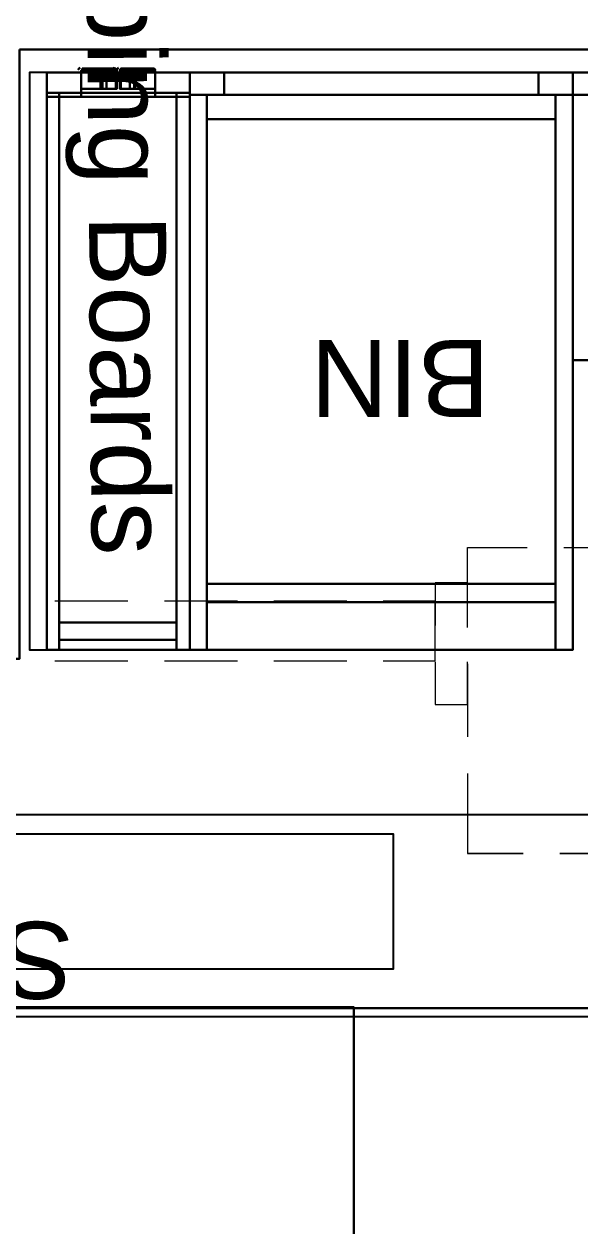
# Model space of a CAD drawing. Header units: millimetres. Extents: x -5841 to 140562, y 1006 to 102310.
# Drawn here: x 100010 to 100590, y 14065 to 15321 of the extents above; entities that cross this region are included whole.
import ezdxf

# ---------------------------------------------------------------- set-up
doc = ezdxf.new("R2010")
doc.units = ezdxf.units.MM
doc.header["$LTSCALE"] = 10
doc.layers.add('PDF18_0', color=7, linetype='Continuous')
doc.layers.add('PDF18_Text', color=7, linetype='Continuous')
for name, color, linetype, true_color in [('PDF18_1-Base-01', 7, 'Continuous', 0xddc16e), ('PDF18_1-Cab-01', 7, 'Continuous', 0x545454), ('PDF18_1-Cab_2D-01', 7, 'Continuous', 0x545454), ('PDF18_1-Cab_Back-01', 7, 'Continuous', 0xddc16e), ('PDF18_1-Cab_Frame-01', 7, 'Continuous', 0xddc16e), ('PDF18_1-Cab_Front-01', 7, 'Continuous', 0xddc16e), ('PDF18_1-Cab_IComp-01', 7, 'Continuous', 0xddc16e), ('PDF18_1-Cab_Inside-01', 7, 'Continuous', 0xddc16e), ('PDF18_1-Cab_Outside-01', 7, 'Continuous', 0xddc16e), ('PDF18_1-Shape-01', 140, 'Continuous', 0x00bfff), ('PDF18_F-2DFurniture-01', 7, 'Continuous', 0x545454), ('PDF18_F-Furniture-01', 7, 'Continuous', 0xdd6e8a)]:
    doc.layers.add(name, color=color, linetype=linetype, true_color=true_color)
doc.styles.add('PDF ArialMT', font='arial.ttf')

msp = doc.modelspace()

# ---------------------------------------------------------------- linework, layer by layer
at = {"layer": 'PDF18_0', "lineweight": 25}
for points in [[(100005.20748, 15294.41859), (100005.20748, 14657.31806), (98984.99998, 14657.31806), (98984.99998, 15294.41859), (97782.76376, 15294.41859), (97782.76376, 14292.2023), (101226.49323, 14292.2023), (101226.49323, 15294.41859)], [(101215.91016, 14283.73585), (101215.91016, 14494.33885), (99496.16204, 14494.33885), (99496.16204, 14283.73585)]]:
    msp.add_lwpolyline(points, close=True, dxfattribs=at)
at = {"layer": 'PDF18_0', "color": 0, "lineweight": 0, "true_color": 0x939598}
for points in [[(100472.97897, 14690.12556), (100472.97897, 14773.73177), (100535.41906, 14773.73177)], [(100573.51809, 14773.73177), (100649.71616, 14773.73177)], [(100472.97897, 14692.24217), (100472.97897, 14736.69105), (100439.11316, 14736.69105), (100439.11316, 14692.24217)], [(100118.44628, 14717.64153), (100042.24821, 14717.64153)], [(100232.74339, 14717.64153), (100156.54532, 14717.64153)], [(100347.04049, 14717.64153), (100270.84242, 14717.64153)], [(100385.13953, 14655.20144), (100439.11316, 14655.20144), (100439.11316, 14717.64153), (100385.13953, 14717.64153)], [(100042.24821, 14655.20144), (100118.44628, 14655.20144)], [(100156.54532, 14655.20144), (100232.74339, 14655.20144)], [(100270.84242, 14655.20144), (100347.04049, 14655.20144)], [(100439.11316, 14654.14314), (100439.11316, 14609.69426), (100472.97897, 14609.69426), (100472.97897, 14654.14314)], [(100472.97897, 14652.02652), (100472.97897, 14575.82845)], [(100472.97897, 14537.72942), (100472.97897, 14454.1232), (100531.18583, 14454.1232), (100472.97897, 14454.1232)]]:
    msp.add_lwpolyline(points, dxfattribs=at)
msp.add_lwpolyline([(100645.48294, 14454.1232), (100569.28487, 14454.1232)], close=True, dxfattribs=at)
at = {"layer": 'PDF18_1-Base-01', "lineweight": 25}
msp.add_lwpolyline([(100565.05164, 15221.39544), (100200.99419, 15221.39544), (100200.99419, 14735.63274), (100565.05164, 14735.63274)], close=True, dxfattribs=at)
at = {"layer": 'PDF18_1-Cab-01', "lineweight": 25}
for points in [[(100033.78176, 15270.07754), (100015.79055, 15270.07754), (100015.79055, 14666.84281), (100033.78176, 14666.84281)], [(100183.00298, 15270.07754), (100033.78176, 15270.07754), (100033.78176, 14666.84281), (100183.00298, 14666.84281)], [(100583.04285, 15270.07754), (100183.00298, 15270.07754), (100183.00298, 14666.84281), (100583.04285, 14666.84281)], [(101183.10266, 15270.07754), (100583.04285, 15270.07754), (100583.04285, 14969.51848), (101183.10266, 14969.51848)], [(100395.72259, 14474.23102), (99496.16204, 14474.23102), (99496.16204, 14333.47626), (100395.72259, 14333.47626)]]:
    msp.add_lwpolyline(points, close=True, dxfattribs=at)
at = {"layer": 'PDF18_1-Cab_2D-01', "lineweight": 25}
for points in [[(100033.78176, 14666.84281), (100033.78176, 15270.07754), (100015.79055, 15270.07754), (100015.79055, 14666.84281)], [(100583.04285, 14666.84281), (100583.04285, 15270.07754), (100183.00298, 15270.07754), (100183.00298, 14666.84281)], [(101183.10266, 14969.51848), (101183.10266, 15270.07754), (100583.04285, 15270.07754), (100583.04285, 14969.51848)], [(100395.72259, 14333.47626), (100395.72259, 14474.23102), (99496.16204, 14474.23102), (99496.16204, 14333.47626)]]:
    msp.add_lwpolyline(points, close=True, dxfattribs=at)
at = {"layer": 'PDF18_1-Cab_Back-01', "lineweight": 25}
msp.add_lwpolyline([(100200.99419, 14716.58322), (100200.99419, 14735.63274), (100565.05164, 14735.63274), (100565.05164, 14716.58322), (100200.99419, 14716.58322), (100565.05164, 14716.58322), (100565.05164, 14735.63274), (100565.05164, 14716.58322), (100565.05164, 14735.63274), (100200.99419, 14735.63274), (100200.99419, 14716.58322), (100200.99419, 14735.63274), (100200.99419, 14716.58322), (100200.99419, 14735.63274), (100565.05164, 14735.63274), (100565.05164, 14716.58322), (100200.99419, 14716.58322), (100565.05164, 14716.58322), (100565.05164, 14735.63274), (100200.99419, 14735.63274), (100200.99419, 14716.58322), (100565.05164, 14716.58322), (100565.05164, 14735.63274), (100565.05164, 14716.58322), (100200.99419, 14716.58322), (100565.05164, 14716.58322)], dxfattribs=at)
at = {"layer": 'PDF18_1-Cab_Frame-01', "lineweight": 25}
for points in [[(100033.78176, 15270.07754), (100033.78176, 15244.67818), (100033.78176, 15270.07754), (100033.78176, 15244.67818), (100069.76418, 15244.67818), (100069.76418, 15270.07754), (100069.76418, 15244.67818), (100069.76418, 15270.07754), (100069.76418, 15244.67818), (100147.02056, 15244.67818), (100147.02056, 15270.07754), (100147.02056, 15244.67818), (100147.02056, 15270.07754), (100147.02056, 15244.67818), (100183.00298, 15244.67818), (100183.00298, 15270.07754), (100183.00298, 15246.7948), (100183.00298, 15270.07754), (100183.00298, 15246.7948), (100218.9854, 15246.7948), (100218.9854, 15270.07754), (100218.9854, 15246.7948), (100218.9854, 15270.07754), (100218.9854, 15246.7948), (100547.06043, 15246.7948), (100547.06043, 15270.07754), (100547.06043, 15246.7948), (100218.9854, 15246.7948), (100218.9854, 15270.07754), (100218.9854, 15246.7948), (100218.9854, 15270.07754)], [(100069.76418, 15270.07754), (100033.78176, 15270.07754), (100069.76418, 15270.07754)], [(100033.78176, 15270.07754), (100033.78176, 15244.67818), (100033.78176, 15270.07754)], [(100069.76418, 15270.07754), (100033.78176, 15270.07754), (100069.76418, 15270.07754)], [(100069.76418, 15270.07754), (100069.76418, 15244.67818), (100069.76418, 15270.07754)], [(100069.76418, 15270.07754), (100069.76418, 15244.67818), (100069.76418, 15270.07754)], [(100069.76418, 15270.07754), (100069.76418, 15244.67818), (100069.76418, 15270.07754)], [(100147.02056, 15270.07754), (100069.76418, 15270.07754), (100147.02056, 15270.07754)], [(100183.00298, 15270.07754), (100147.02056, 15270.07754), (100183.00298, 15270.07754)], [(100147.02056, 15270.07754), (100147.02056, 15244.67818), (100147.02056, 15270.07754)], [(100183.00298, 15270.07754), (100147.02056, 15270.07754), (100183.00298, 15270.07754)], [(100218.9854, 15270.07754), (100183.00298, 15270.07754), (100218.9854, 15270.07754)], [(100183.00298, 15270.07754), (100183.00298, 15246.7948), (100183.00298, 15270.07754)], [(100218.9854, 15270.07754), (100183.00298, 15270.07754), (100218.9854, 15270.07754)], [(100218.9854, 15270.07754), (100218.9854, 15246.7948), (100218.9854, 15270.07754)], [(100218.9854, 15270.07754), (100218.9854, 15246.7948), (100218.9854, 15270.07754)], [(100547.06043, 15270.07754), (100218.9854, 15270.07754), (100547.06043, 15270.07754)], [(100547.06043, 15270.07754), (100547.06043, 15246.7948), (100547.06043, 15270.07754), (100547.06043, 15246.7948), (100583.04285, 15246.7948), (100583.04285, 15270.07754), (100583.04285, 15246.7948), (100583.04285, 15270.07754), (100583.04285, 15246.7948), (100619.02527, 15246.7948), (100619.02527, 15270.07754), (100619.02527, 15246.7948), (100619.02527, 15270.07754), (100619.02527, 15246.7948), (101147.12024, 15246.7948), (101147.12024, 15270.07754), (101147.12024, 15246.7948), (101147.12024, 15270.07754), (101147.12024, 15246.7948), (101183.10266, 15246.7948), (101183.10266, 15270.07754)], [(100583.04285, 15270.07754), (100547.06043, 15270.07754), (100583.04285, 15270.07754)], [(100547.06043, 15270.07754), (100547.06043, 15246.7948), (100547.06043, 15270.07754)], [(100583.04285, 15270.07754), (100547.06043, 15270.07754), (100583.04285, 15270.07754)], [(100619.02527, 15270.07754), (100583.04285, 15270.07754), (100619.02527, 15270.07754)], [(100583.04285, 15270.07754), (100583.04285, 15246.7948), (100583.04285, 15270.07754)], [(100619.02527, 15270.07754), (100583.04285, 15270.07754), (100619.02527, 15270.07754)], [(100183.00298, 15244.67818), (100147.02056, 15244.67818), (100069.76418, 15244.67818), (100033.78176, 15244.67818)], [(100069.76418, 15244.67818), (100033.78176, 15244.67818), (100069.76418, 15244.67818)], [(100147.02056, 15244.67818), (100069.76418, 15244.67818), (100147.02056, 15244.67818)], [(100147.02056, 15244.67818), (100069.76418, 15244.67818), (100147.02056, 15244.67818)], [(100147.02056, 15244.67818), (100069.76418, 15244.67818), (100147.02056, 15244.67818)], [(100183.00298, 15244.67818), (100147.02056, 15244.67818), (100183.00298, 15244.67818)], [(100547.06043, 15246.7948), (100218.9854, 15246.7948), (100183.00298, 15246.7948)], [(100218.9854, 15246.7948), (100183.00298, 15246.7948), (100218.9854, 15246.7948)], [(101183.10266, 15246.7948), (101147.12024, 15246.7948), (100619.02527, 15246.7948), (100583.04285, 15246.7948), (100547.06043, 15246.7948), (100218.9854, 15246.7948)], [(100547.06043, 15246.7948), (100218.9854, 15246.7948), (100547.06043, 15246.7948)], [(100547.06043, 15246.7948), (100218.9854, 15246.7948), (100547.06043, 15246.7948)], [(100583.04285, 15246.7948), (100547.06043, 15246.7948), (100583.04285, 15246.7948)], [(100619.02527, 15246.7948), (100583.04285, 15246.7948), (100619.02527, 15246.7948)]]:
    msp.add_lwpolyline(points, dxfattribs=at)
for points in [[(100069.76418, 15270.07754), (100069.76418, 15244.67818), (100033.78176, 15244.67818), (100033.78176, 15270.07754)], [(100069.76418, 15270.07754), (100069.76418, 15244.67818), (100033.78176, 15244.67818), (100033.78176, 15270.07754), (100069.76418, 15270.07754), (100033.78176, 15270.07754), (100033.78176, 15244.67818), (100069.76418, 15244.67818), (100069.76418, 15270.07754), (100069.76418, 15244.67818)], [(100147.02056, 15270.07754), (100147.02056, 15244.67818), (100069.76418, 15244.67818), (100069.76418, 15270.07754)], [(100147.02056, 15270.07754), (100069.76418, 15270.07754), (100147.02056, 15270.07754), (100147.02056, 15244.67818), (100069.76418, 15244.67818), (100069.76418, 15270.07754)], [(100147.02056, 15270.07754), (100147.02056, 15244.67818), (100069.76418, 15244.67818), (100069.76418, 15270.07754), (100069.76418, 15244.67818), (100069.76418, 15270.07754), (100069.76418, 15244.67818), (100069.76418, 15270.07754), (100069.76418, 15244.67818), (100147.02056, 15244.67818)], [(100147.02056, 15270.07754), (100069.76418, 15270.07754), (100147.02056, 15270.07754), (100147.02056, 15244.67818), (100069.76418, 15244.67818), (100069.76418, 15270.07754)], [(100147.02056, 15270.07754), (100069.76418, 15270.07754), (100147.02056, 15270.07754), (100147.02056, 15244.67818), (100069.76418, 15244.67818), (100069.76418, 15270.07754), (100147.02056, 15270.07754), (100069.76418, 15270.07754), (100069.76418, 15244.67818), (100147.02056, 15244.67818), (100147.02056, 15270.07754), (100147.02056, 15244.67818)], [(100147.02056, 15270.07754), (100069.76418, 15270.07754), (100147.02056, 15270.07754), (100147.02056, 15244.67818), (100069.76418, 15244.67818), (100069.76418, 15270.07754), (100147.02056, 15270.07754), (100069.76418, 15270.07754), (100069.76418, 15244.67818), (100147.02056, 15244.67818), (100147.02056, 15270.07754), (100147.02056, 15244.67818)], [(100147.02056, 15270.07754), (100069.76418, 15270.07754), (100147.02056, 15270.07754), (100147.02056, 15244.67818), (100069.76418, 15244.67818), (100069.76418, 15270.07754), (100147.02056, 15270.07754), (100069.76418, 15270.07754), (100069.76418, 15244.67818), (100147.02056, 15244.67818), (100147.02056, 15270.07754), (100147.02056, 15244.67818)], [(100183.00298, 15270.07754), (100183.00298, 15244.67818), (100147.02056, 15244.67818), (100147.02056, 15270.07754)], [(100183.00298, 15270.07754), (100183.00298, 15244.67818), (100147.02056, 15244.67818), (100147.02056, 15270.07754), (100183.00298, 15270.07754), (100147.02056, 15270.07754), (100147.02056, 15244.67818), (100183.00298, 15244.67818), (100183.00298, 15270.07754), (100183.00298, 15244.67818)], [(100218.9854, 15270.07754), (100218.9854, 15246.7948), (100183.00298, 15246.7948), (100183.00298, 15270.07754)], [(100218.9854, 15270.07754), (100218.9854, 15246.7948), (100183.00298, 15246.7948), (100183.00298, 15270.07754), (100218.9854, 15270.07754), (100183.00298, 15270.07754), (100183.00298, 15246.7948), (100218.9854, 15246.7948), (100218.9854, 15270.07754), (100218.9854, 15246.7948)], [(100547.06043, 15270.07754), (100547.06043, 15246.7948), (100218.9854, 15246.7948), (100218.9854, 15270.07754)], [(100547.06043, 15270.07754), (100218.9854, 15270.07754), (100547.06043, 15270.07754), (100547.06043, 15246.7948), (100218.9854, 15246.7948), (100218.9854, 15270.07754)], [(100547.06043, 15270.07754), (100218.9854, 15270.07754), (100547.06043, 15270.07754), (100547.06043, 15246.7948), (100218.9854, 15246.7948), (100218.9854, 15270.07754), (100547.06043, 15270.07754), (100218.9854, 15270.07754), (100218.9854, 15246.7948), (100547.06043, 15246.7948), (100547.06043, 15270.07754), (100547.06043, 15246.7948)], [(100547.06043, 15270.07754), (100218.9854, 15270.07754), (100547.06043, 15270.07754), (100547.06043, 15246.7948), (100218.9854, 15246.7948), (100218.9854, 15270.07754), (100547.06043, 15270.07754), (100218.9854, 15270.07754), (100218.9854, 15246.7948), (100547.06043, 15246.7948), (100547.06043, 15270.07754), (100547.06043, 15246.7948)], [(100583.04285, 15270.07754), (100583.04285, 15246.7948), (100547.06043, 15246.7948), (100547.06043, 15270.07754)], [(100583.04285, 15270.07754), (100583.04285, 15246.7948), (100547.06043, 15246.7948), (100547.06043, 15270.07754), (100583.04285, 15270.07754), (100547.06043, 15270.07754), (100547.06043, 15246.7948), (100583.04285, 15246.7948), (100583.04285, 15270.07754), (100583.04285, 15246.7948)], [(100619.02527, 15270.07754), (100619.02527, 15246.7948), (100583.04285, 15246.7948), (100583.04285, 15270.07754)], [(100619.02527, 15270.07754), (100619.02527, 15246.7948), (100583.04285, 15246.7948), (100583.04285, 15270.07754), (100619.02527, 15270.07754), (100583.04285, 15270.07754), (100583.04285, 15246.7948), (100619.02527, 15246.7948), (100619.02527, 15270.07754), (100619.02527, 15246.7948)], [(100069.76418, 15244.67818), (100147.02056, 15244.67818)]]:
    msp.add_lwpolyline(points, close=True, dxfattribs=at)
at = {"layer": 'PDF18_1-Cab_Front-01', "lineweight": 25}
for points in [[(100183.00298, 15246.7948), (100200.99419, 15246.7948), (100183.00298, 15246.7948), (100200.99419, 15246.7948)], [(100583.04285, 15246.7948), (100601.03406, 15246.7948), (100583.04285, 15246.7948), (100601.03406, 15246.7948)]]:
    msp.add_lwpolyline(points, dxfattribs=at)
for points in [[(100565.05164, 15246.7948), (100200.99419, 15246.7948), (100565.05164, 15246.7948), (100200.99419, 15246.7948)], [(100565.05164, 15246.7948), (100200.99419, 15246.7948), (100565.05164, 15246.7948), (100200.99419, 15246.7948)], [(100583.04285, 15246.7948), (100565.05164, 15246.7948), (100583.04285, 15246.7948), (100565.05164, 15246.7948)]]:
    msp.add_lwpolyline(points, close=True, dxfattribs=at)
at = {"layer": 'PDF18_1-Cab_IComp-01', "lineweight": 25}
for points in [[(100200.99419, 14735.63274), (100200.99419, 15221.39544), (100565.05164, 15221.39544), (100565.05164, 14735.63274)], [(100565.05164, 14735.63274), (100565.05164, 15221.39544), (100200.99419, 15221.39544), (100200.99419, 14735.63274), (100565.05164, 14735.63274), (100565.05164, 15221.39544)], [(100200.99419, 14735.63274), (100565.05164, 14735.63274), (100200.99419, 14735.63274), (100200.99419, 15221.39544), (100565.05164, 15221.39544), (100565.05164, 14735.63274)], [(100565.05164, 14735.63274), (100565.05164, 15221.39544), (100200.99419, 15221.39544), (100200.99419, 14735.63274), (100565.05164, 14735.63274), (100565.05164, 15221.39544)]]:
    msp.add_lwpolyline(points, close=True, dxfattribs=at)
for points in [[(100565.05164, 15221.39544), (100200.99419, 15221.39544), (100565.05164, 15221.39544)], [(100200.99419, 15221.39544), (100200.99419, 14735.63274), (100200.99419, 15221.39544)], [(100565.05164, 15221.39544), (100200.99419, 15221.39544), (100565.05164, 15221.39544)], [(100200.99419, 15221.39544), (100200.99419, 14735.63274), (100200.99419, 15221.39544)], [(100200.99419, 14735.63274), (100565.05164, 14735.63274), (100200.99419, 14735.63274)]]:
    msp.add_lwpolyline(points, dxfattribs=at)
at = {"layer": 'PDF18_1-Cab_Inside-01', "lineweight": 25}
for points in [[(100200.99419, 14666.84281), (100200.99419, 15246.7948), (100565.05164, 15246.7948), (100565.05164, 14666.84281), (100200.99419, 14666.84281), (100200.99419, 15246.7948), (100565.05164, 15246.7948), (100565.05164, 14666.84281)], [(100565.05164, 14666.84281), (100565.05164, 15246.7948), (100200.99419, 15246.7948), (100200.99419, 14666.84281), (100565.05164, 14666.84281), (100565.05164, 15246.7948), (100200.99419, 15246.7948), (100200.99419, 14666.84281)]]:
    msp.add_lwpolyline(points, close=True, dxfattribs=at)
at = {"layer": 'PDF18_1-Cab_Outside-01', "lineweight": 25}
for points in [[(100068.39581, 15274.94973, 0.4142150154), (100066.80835, 15273.36227, -0.4142150154)], [(100104.91277, 15273.36227, 0.4142149988), (100103.32531, 15274.94973, -0.4142149988)], [(100108.61361, 15274.94973, 0.4142150087), (100107.02615, 15273.36227, -0.4142150087)], [(100147.02056, 15272.72331, 0.4140624935), (100145.4331, 15274.31077, -0.4140624935)]]:
    msp.add_lwpolyline(points, format="xyb", close=True, dxfattribs=at)
for points in [[(100069.76418, 15273.25246), (100105.7466, 15273.25246)], [(100089.87201, 15253.14463), (100091.98862, 15253.14463), (100096.22185, 15253.14463), (100106.80491, 15253.14463), (100105.7466, 15253.14463), (100069.76418, 15253.14463), (100105.7466, 15253.14463), (100105.7466, 15272.19415), (100069.76418, 15272.19415), (100069.76418, 15253.14463), (100069.76418, 15272.19415), (100105.7466, 15272.19415), (100105.7466, 15253.14463), (100106.80491, 15253.14463), (100096.22185, 15253.14463), (100091.98862, 15253.14463)], [(100070.82249, 15274.31077), (100105.7466, 15274.31077), (100096.22185, 15274.31077), (100091.98862, 15274.31077), (100089.87201, 15274.31077), (100091.98862, 15274.31077), (100096.22185, 15274.31077), (100105.7466, 15274.31077)], [(100091.98862, 15253.14463), (100091.98862, 15274.31077)], [(100096.22185, 15274.31077), (100096.22185, 15253.14463)], [(100106.80491, 15253.14463), (100106.80491, 15272.19415), (100106.80491, 15253.14463), (100106.80491, 15272.19415), (100105.7466, 15272.19415), (100105.7466, 15273.25246), (100105.7466, 15274.31077), (100105.7466, 15273.25246), (100105.7466, 15272.19415), (100106.80491, 15272.19415)], [(100105.7466, 15274.31077), (100106.80491, 15273.25246), (100106.80491, 15272.19415), (100106.80491, 15253.14463), (100106.80491, 15272.19415), (100105.7466, 15273.25246), (100105.7466, 15272.19415), (100105.7466, 15273.25246), (100106.80491, 15272.19415), (100106.80491, 15273.25246)], [(100109.97983, 15253.14463), (100109.97983, 15272.19415), (100109.97983, 15253.14463), (100109.97983, 15272.19415), (100111.03814, 15272.19415), (100111.03814, 15273.25246), (100111.03814, 15274.31077), (100111.03814, 15273.25246), (100111.03814, 15272.19415), (100109.97983, 15272.19415)], [(100109.97983, 15253.14463), (100109.97983, 15272.19415), (100109.97983, 15273.25246), (100111.03814, 15273.25246), (100109.97983, 15272.19415), (100109.97983, 15273.25246), (100111.03814, 15274.31077), (100109.97983, 15273.25246), (100109.97983, 15272.19415)], [(100109.97983, 15272.19415), (100111.03814, 15273.25246), (100109.97983, 15273.25246)], [(100111.03814, 15253.14463), (100111.03814, 15272.19415), (100147.02056, 15272.19415), (100147.02056, 15253.14463), (100111.03814, 15253.14463), (100109.97983, 15253.14463), (100120.5629, 15253.14463), (100124.79612, 15253.14463), (100125.85443, 15253.14463), (100124.79612, 15253.14463), (100120.5629, 15253.14463), (100109.97983, 15253.14463)], [(100120.5629, 15274.31077), (100124.79612, 15274.31077), (100125.85443, 15274.31077), (100124.79612, 15274.31077), (100120.5629, 15274.31077), (100111.03814, 15274.31077), (100145.96225, 15274.31077), (100111.03814, 15274.31077)], [(100147.02056, 15273.25246), (100111.03814, 15273.25246)], [(100111.03814, 15253.14463), (100147.02056, 15253.14463), (100147.02056, 15272.19415), (100111.03814, 15272.19415)], [(100120.5629, 15274.31077), (100120.5629, 15253.14463)], [(100124.79612, 15253.14463), (100124.79612, 15274.31077)], [(100033.78176, 15248.91141), (100033.78176, 14666.84281), (100046.48144, 14666.84281), (100033.78176, 14666.84281)], [(100046.48144, 15248.91141), (100169.245, 15248.91141), (100169.245, 14666.84281), (100169.245, 15248.91141)], [(100046.48144, 15248.91141), (100169.245, 15248.91141), (100169.245, 14666.84281), (100046.48144, 14666.84281), (100169.245, 14666.84281), (100169.245, 15248.91141)], [(100169.245, 15248.91141), (100169.245, 14666.84281), (100183.00298, 14666.84281), (100169.245, 14666.84281)], [(100183.00298, 14666.84281), (100183.00298, 15246.7948), (100200.99419, 15246.7948), (100200.99419, 14666.84281)], [(100565.05164, 14666.84281), (100565.05164, 15246.7948), (100200.99419, 15246.7948), (100200.99419, 14666.84281), (100565.05164, 14666.84281), (100565.05164, 15246.7948)], [(100565.05164, 14666.84281), (100565.05164, 15246.7948), (100200.99419, 15246.7948), (100200.99419, 14666.84281), (100565.05164, 14666.84281), (100565.05164, 15246.7948)], [(100200.99419, 14666.84281), (100200.99419, 15246.7948), (100565.05164, 15246.7948), (100565.05164, 14666.84281)], [(100200.99419, 14666.84281), (100565.05164, 14666.84281), (100200.99419, 14666.84281), (100200.99419, 15246.7948), (100565.05164, 15246.7948), (100565.05164, 14666.84281)], [(100583.04285, 14666.84281), (100565.05164, 14666.84281), (100565.05164, 15246.7948), (100583.04285, 15246.7948)], [(100583.04285, 14969.51848), (100583.04285, 15246.7948), (100601.03406, 15246.7948), (100601.03406, 14969.51848)], [(100169.245, 14695.41709), (100169.245, 14677.42588), (100169.245, 14695.41709), (100046.48144, 14695.41709)], [(100046.48144, 14695.41709), (100046.48144, 14677.42588), (100169.245, 14677.42588), (100046.48144, 14677.42588)]]:
    msp.add_lwpolyline(points, close=True, dxfattribs=at)
for points in [[(100069.76418, 15273.25246), (100069.76418, 15273.25246)], [(100069.76418, 15272.19415), (100069.76418, 15272.19415)], [(100069.76418, 15272.19415), (100069.76418, 15272.19415)], [(100069.76418, 15272.19415), (100069.76418, 15272.19415)], [(100070.82249, 15274.31077), (100070.82249, 15274.31077)], [(100070.82249, 15274.31077), (100070.82249, 15274.31077)], [(100089.87201, 15274.31077), (100089.87201, 15253.14463), (100089.87201, 15274.31077)], [(100089.87201, 15274.31077), (100089.87201, 15274.31077)], [(100089.87201, 15274.31077), (100089.87201, 15274.31077)], [(100096.22185, 15274.31077), (100096.22185, 15274.31077)], [(100096.22185, 15274.31077), (100096.22185, 15274.31077)], [(100105.7466, 15274.31077), (100105.7466, 15274.31077)], [(100105.7466, 15274.31077), (100105.7466, 15274.31077)], [(100105.7466, 15274.31077), (100105.7466, 15274.31077)], [(100105.7466, 15273.25246), (100105.7466, 15273.25246)], [(100105.7466, 15272.19415), (100105.7466, 15272.19415)], [(100105.7466, 15272.19415), (100105.7466, 15272.19415)], [(100106.80491, 15273.25246), (100106.80491, 15273.25246)], [(100106.80491, 15273.25246), (100106.80491, 15273.25246)], [(100106.80491, 15272.19415), (100106.80491, 15272.19415)], [(100106.80491, 15272.19415), (100106.80491, 15272.19415)], [(100106.80491, 15272.19415), (100106.80491, 15272.19415)], [(100109.97983, 15273.25246), (100109.97983, 15273.25246)], [(100109.97983, 15273.25246), (100109.97983, 15273.25246)], [(100109.97983, 15272.19415), (100109.97983, 15272.19415)], [(100109.97983, 15272.19415), (100109.97983, 15272.19415)], [(100111.03814, 15274.31077), (100111.03814, 15274.31077)], [(100111.03814, 15274.31077), (100111.03814, 15274.31077)], [(100111.03814, 15272.19415), (100111.03814, 15272.19415)], [(100111.03814, 15272.19415), (100111.03814, 15272.19415)], [(100120.5629, 15274.31077), (100120.5629, 15274.31077)], [(100120.5629, 15274.31077), (100120.5629, 15274.31077)], [(100125.85443, 15274.31077), (100125.85443, 15253.14463), (100125.85443, 15274.31077)], [(100125.85443, 15274.31077), (100125.85443, 15274.31077)], [(100125.85443, 15274.31077), (100125.85443, 15274.31077)], [(100145.96225, 15274.31077), (100145.96225, 15274.31077)], [(100145.96225, 15274.31077), (100145.96225, 15274.31077)], [(100147.02056, 15273.25246), (100147.02056, 15273.25246)], [(100147.02056, 15272.19415), (100147.02056, 15272.19415)], [(100147.02056, 15272.19415), (100147.02056, 15272.19415)], [(100147.02056, 15272.19415), (100147.02056, 15272.19415)], [(100069.76418, 15253.14463), (100069.76418, 15253.14463)], [(100069.76418, 15253.14463), (100069.76418, 15253.14463)], [(100089.87201, 15253.14463), (100089.87201, 15253.14463)], [(100089.87201, 15253.14463), (100089.87201, 15253.14463)], [(100096.22185, 15253.14463), (100096.22185, 15253.14463)], [(100096.22185, 15253.14463), (100096.22185, 15253.14463)], [(100105.7466, 15253.14463), (100105.7466, 15253.14463)], [(100105.7466, 15253.14463), (100105.7466, 15253.14463)], [(100106.80491, 15253.14463), (100106.80491, 15253.14463)], [(100106.80491, 15253.14463), (100106.80491, 15253.14463)], [(100106.80491, 15253.14463), (100106.80491, 15253.14463)], [(100106.80491, 15253.14463), (100106.80491, 15253.14463)], [(100109.97983, 15253.14463), (100109.97983, 15253.14463)], [(100109.97983, 15253.14463), (100109.97983, 15253.14463)], [(100109.97983, 15253.14463), (100109.97983, 15253.14463)], [(100109.97983, 15253.14463), (100109.97983, 15253.14463)], [(100111.03814, 15253.14463), (100111.03814, 15253.14463)], [(100111.03814, 15253.14463), (100111.03814, 15253.14463)], [(100120.5629, 15253.14463), (100120.5629, 15253.14463)], [(100120.5629, 15253.14463), (100120.5629, 15253.14463)], [(100125.85443, 15253.14463), (100125.85443, 15253.14463)], [(100125.85443, 15253.14463), (100125.85443, 15253.14463)], [(100147.02056, 15253.14463), (100147.02056, 15253.14463)], [(100147.02056, 15253.14463), (100147.02056, 15253.14463)], [(100046.48144, 15248.91141), (100033.78176, 15248.91141), (100046.48144, 15248.91141)], [(100033.78176, 15248.91141), (100033.78176, 15248.91141)], [(100033.78176, 15248.91141), (100033.78176, 15248.91141)], [(100046.48144, 14666.84281), (100046.48144, 15248.91141), (100046.48144, 14666.84281)], [(100046.48144, 15248.91141), (100046.48144, 15248.91141)], [(100046.48144, 15248.91141), (100046.48144, 15248.91141)], [(100046.48144, 14666.84281), (100046.48144, 15248.91141), (100046.48144, 14666.84281)], [(100046.48144, 15248.91141), (100046.48144, 15248.91141)], [(100046.48144, 15248.91141), (100046.48144, 15248.91141)], [(100046.48144, 15248.91141), (100046.48144, 14666.84281), (100046.48144, 15248.91141)], [(100046.48144, 15248.91141), (100046.48144, 15248.91141)], [(100169.245, 15248.91141), (100169.245, 15248.91141)], [(100169.245, 15248.91141), (100169.245, 15248.91141)], [(100169.245, 15248.91141), (100169.245, 15248.91141)], [(100183.00298, 15248.91141), (100169.245, 15248.91141), (100183.00298, 15248.91141)], [(100169.245, 15248.91141), (100169.245, 15248.91141)], [(100169.245, 15248.91141), (100169.245, 15248.91141)], [(100183.00298, 15248.91141), (100183.00298, 14666.84281), (100183.00298, 15248.91141)], [(100183.00298, 15248.91141), (100183.00298, 15248.91141)], [(100200.99419, 14666.84281), (100200.99419, 15246.7948), (100183.00298, 15246.7948), (100200.99419, 15246.7948), (100200.99419, 14666.84281), (100183.00298, 14666.84281), (100200.99419, 14666.84281), (100200.99419, 15246.7948), (100183.00298, 15246.7948), (100183.00298, 14666.84281), (100200.99419, 14666.84281), (100183.00298, 14666.84281), (100183.00298, 15246.7948), (100183.00298, 14666.84281), (100183.00298, 15246.7948), (100183.00298, 14666.84281), (100200.99419, 14666.84281), (100183.00298, 14666.84281)], [(100200.99419, 15246.7948), (100200.99419, 14666.84281), (100200.99419, 15246.7948)], [(100200.99419, 15246.7948), (100200.99419, 14666.84281), (100200.99419, 15246.7948)], [(100200.99419, 15246.7948), (100200.99419, 14666.84281), (100200.99419, 15246.7948)], [(100200.99419, 15246.7948), (100200.99419, 14666.84281), (100200.99419, 15246.7948)], [(100583.04285, 15246.7948), (100565.05164, 15246.7948), (100565.05164, 14666.84281), (100583.04285, 14666.84281), (100583.04285, 15246.7948), (100583.04285, 14666.84281), (100565.05164, 14666.84281), (100565.05164, 15246.7948), (100583.04285, 15246.7948), (100583.04285, 14666.84281), (100583.04285, 15246.7948), (100565.05164, 15246.7948), (100565.05164, 14666.84281), (100583.04285, 14666.84281), (100565.05164, 14666.84281), (100583.04285, 14666.84281), (100583.04285, 15246.7948), (100583.04285, 14666.84281)], [(100565.05164, 14666.84281), (100565.05164, 15246.7948), (100565.05164, 14666.84281)], [(100565.05164, 14666.84281), (100565.05164, 15246.7948), (100565.05164, 14666.84281)], [(100601.03406, 14969.51848), (100601.03406, 15246.7948), (100583.04285, 15246.7948), (100601.03406, 15246.7948), (100601.03406, 14969.51848), (100583.04285, 14969.51848), (100601.03406, 14969.51848), (100601.03406, 15246.7948), (100583.04285, 15246.7948), (100583.04285, 14969.51848), (100601.03406, 14969.51848), (100583.04285, 14969.51848), (100583.04285, 15246.7948), (100583.04285, 14969.51848), (100583.04285, 15246.7948), (100583.04285, 14969.51848), (100601.03406, 14969.51848), (100583.04285, 14969.51848)], [(100046.48144, 14695.41709), (100046.48144, 14695.41709)], [(100169.245, 14695.41709), (100169.245, 14695.41709)], [(100169.245, 14695.41709), (100169.245, 14695.41709)], [(100046.48144, 14677.42588), (100046.48144, 14677.42588)], [(100046.48144, 14677.42588), (100046.48144, 14677.42588)], [(100169.245, 14677.42588), (100169.245, 14677.42588)], [(100169.245, 14677.42588), (100169.245, 14677.42588)], [(100033.78176, 14666.84281), (100033.78176, 14666.84281)], [(100033.78176, 14666.84281), (100033.78176, 14666.84281)], [(100046.48144, 14666.84281), (100169.245, 14666.84281), (100046.48144, 14666.84281)], [(100046.48144, 14666.84281), (100046.48144, 14666.84281)], [(100046.48144, 14666.84281), (100046.48144, 14666.84281)], [(100046.48144, 14666.84281), (100046.48144, 14666.84281)], [(100046.48144, 14666.84281), (100046.48144, 14666.84281)], [(100046.48144, 14666.84281), (100046.48144, 14666.84281)], [(100169.245, 14666.84281), (100169.245, 14666.84281)], [(100169.245, 14666.84281), (100169.245, 14666.84281)], [(100169.245, 14666.84281), (100169.245, 14666.84281)], [(100169.245, 14666.84281), (100169.245, 14666.84281)], [(100169.245, 14666.84281), (100169.245, 14666.84281)], [(100169.245, 14666.84281), (100169.245, 14666.84281)], [(100183.00298, 14666.84281), (100183.00298, 14666.84281)], [(100183.00298, 14666.84281), (100183.00298, 14666.84281)], [(100200.99419, 14666.84281), (100565.05164, 14666.84281), (100200.99419, 14666.84281)], [(100200.99419, 14666.84281), (100565.05164, 14666.84281), (100200.99419, 14666.84281)], [(100200.99419, 14666.84281), (100565.05164, 14666.84281), (100200.99419, 14666.84281)]]:
    msp.add_lwpolyline(points, dxfattribs=at)
for centre, start, end in [((100103.32531, 15273.36228), 359.99986026, 90.00014126), ((100103.32531, 15273.36228), 359.99986026, 90.00014126), ((100108.61361, 15273.36228), 89.99985864, 180.00014157), ((100108.61361, 15273.36228), 89.99985864, 180.00014157)]:
    msp.add_arc(centre, 1.58746, start, end, dxfattribs=at)
at = {"layer": 'PDF18_1-Shape-01', "lineweight": 25}
msp.add_lwpolyline([(100005.20748, 15294.41859), (101226.49323, 15294.41859), (101226.49323, 14292.2023), (97782.76376, 14292.2023), (97782.76376, 15294.41859), (98984.99998, 15294.41859), (98984.99998, 14657.31806), (100005.20748, 14657.31806)], close=True, dxfattribs=at)
at = {"layer": 'PDF18_F-2DFurniture-01', "lineweight": 25}
msp.add_lwpolyline([(98854.82828, 14293.26061), (100354.44864, 14293.26061), (100354.44864, 13942.96114), (98854.82828, 13942.96114)], close=True, dxfattribs=at)
at = {"layer": 'PDF18_F-Furniture-01', "lineweight": 25}
msp.add_lwpolyline([(98854.82828, 13303.744), (100354.44864, 13303.744), (100354.44864, 14293.26061), (98854.82828, 14293.26061)], close=True, dxfattribs=at)

# ---------------------------------------------------------------- texts
at = {"layer": 'PDF18_Text', "attachment_point": 4, "style": 'PDF ArialMT'}
for s, insert, char_height, rotation in [('Chopping Boards', (100101.47139, 15634.07093), 80.4666741, 270.48865639), ('BIN', (100496.50288, 14950.29886), 80.466868, 180), ('Sliding door spice cabs', (100061.51843, 14354.4486), 80.4668679, 180)]:
    msp.add_mtext(s, dxfattribs=dict(at, insert=insert, char_height=char_height, rotation=rotation))

doc.saveas('drawing.dxf')
